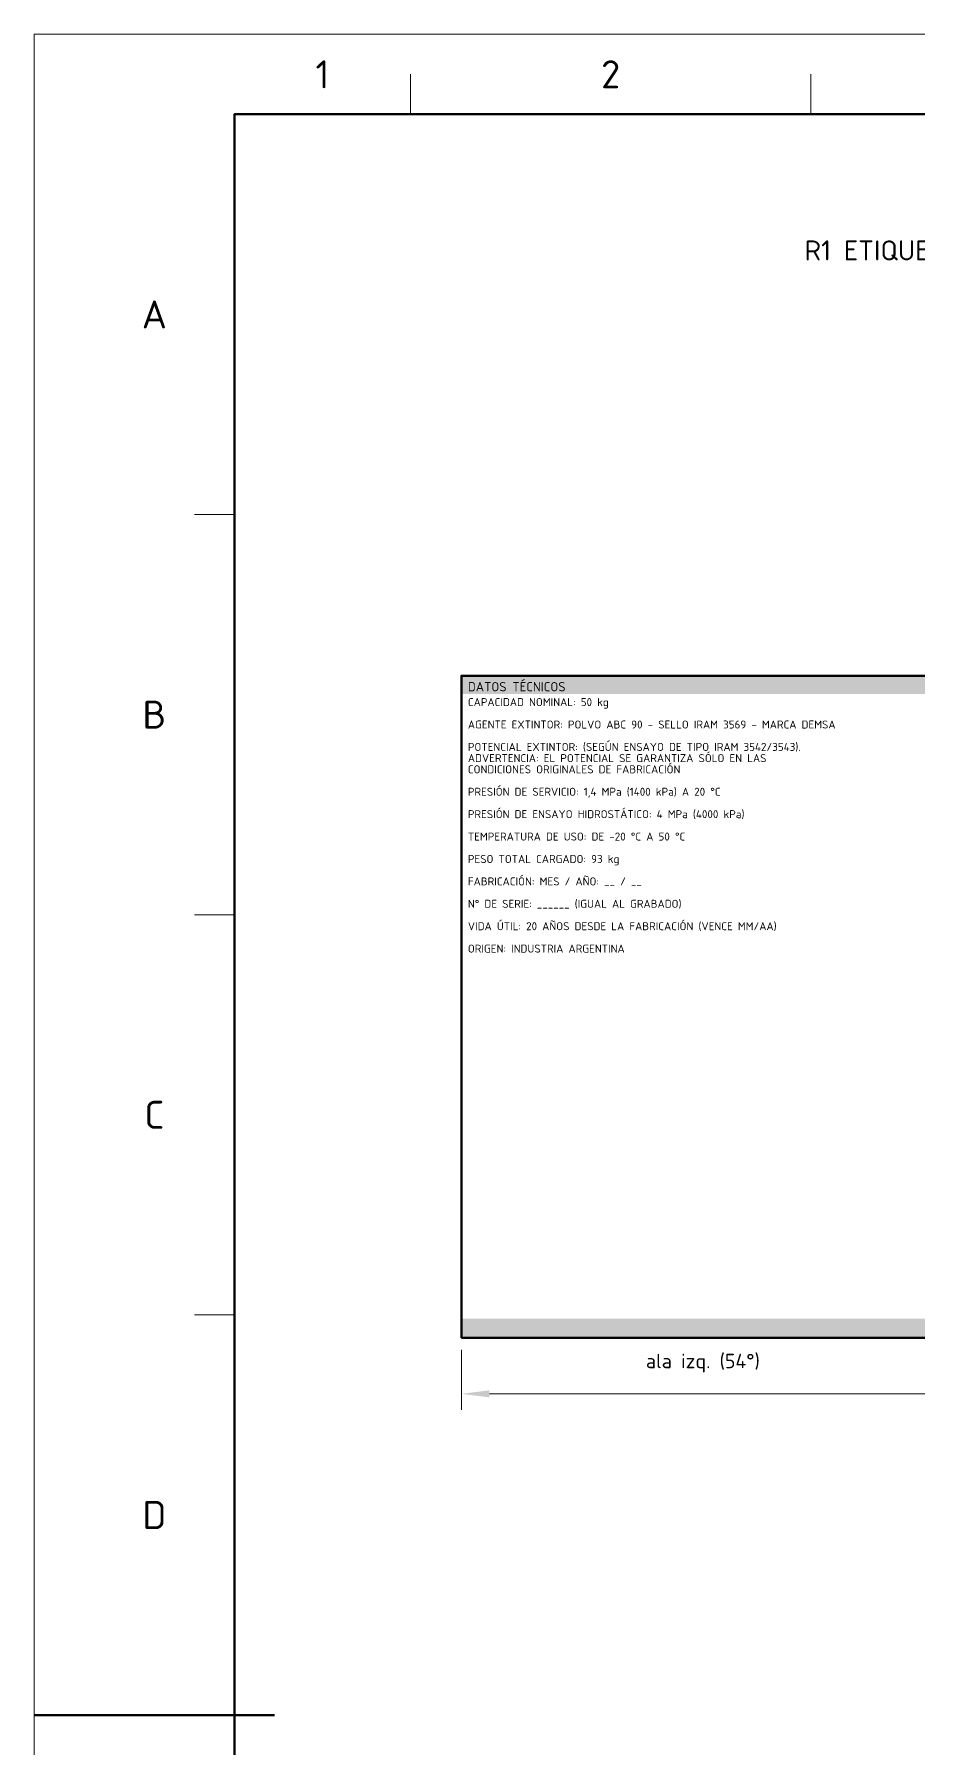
# Model space of a CAD drawing. Header units: millimetres. Extents: x 0 to 2382, y 0 to 420.
# Drawn here: x 1788 to 1898.5, y 205.8 to 420 of the extents above; entities that cross this region are included whole.
import ezdxf
from ezdxf.enums import TextEntityAlignment as Align

# ---------------------------------------------------------------- set-up
doc = ezdxf.new("R2010")
doc.units = ezdxf.units.MM
for name, color, linetype, lineweight in [('01-VISIBLE', 7, 'CONTINUOUS', 70), ('04-COTA', 3, 'CONTINUOUS', 18), ('06-TEXTO', 7, 'CONTINUOUS', 25), ('07-RECUADRO', 7, 'CONTINUOUS', 70), ('08-FINA', 5, 'CONTINUOUS', 18), ('13-GRAFICA', 30, 'CONTINUOUS', 18)]:
    doc.layers.add(name, color=color, linetype=linetype, lineweight=lineweight)
doc.styles.add('ISO3098', font='isocpeur.ttf')
doc.dimstyles.new('FLAMA-IRAM', dxfattribs={"dimtxt": 3.5, "dimasz": 3.5, "dimexe": 2, "dimexo": 1.5, "dimgap": 1, "dimtad": 1, "dimdec": 1, "dimtxsty": 'ISO3098', "dimblk": 'IRAM_FLECHA', "dimblk1": 'IRAM_FLECHA', "dimblk2": 'IRAM_FLECHA', "dimcen": 2.5, "dimclrd": 256, "dimclre": 256, "dimclrt": 256, "dimazin": 3, "dimtfac": 1, "dimtmove": 0, "dimatfit": 3, "dimlwd": 18, "dimlwe": 18})

# ---------------------------------------------------------------- blocks, each defined once
blk = doc.blocks.new('IRAM_FLECHA')
blk.add_solid([(0, 0), (-1, 0.125), (-1, -0.125)])

msp = doc.modelspace()

# ---------------------------------------------------------------- hatches: boundary and pattern name
at = {"layer": '13-GRAFICA', "true_color": 0xc81e2d}
h = msp.add_hatch(color=7, dxfattribs=at)
h.dxf.hatch_style = 1
h.paths.add_polyline_path([(1901.681, 337.592), (1901.681, 339.862), (1841.363, 339.862), (1841.363, 337.592)])
h = msp.add_hatch(color=7, dxfattribs=at)
h.dxf.hatch_style = 1
h.paths.add_polyline_path([(2082.637, 257.138), (2082.637, 259.538), (1841.363, 259.538), (1841.363, 257.138)])

# ---------------------------------------------------------------- linework, layer by layer
at = {"layer": '01-VISIBLE'}
msp.add_lwpolyline([(1841.363, 257.138), (2082.637, 257.138), (2082.637, 339.862), (1841.363, 339.862)], close=True, dxfattribs=at)
at = {"layer": '07-RECUADRO'}
msp.add_line((1788, 210), (1818, 210), dxfattribs=at)
msp.add_lwpolyline([(1813, 10), (2372, 10), (2372, 410), (1813, 410)], close=True, dxfattribs=at)
at = {"layer": '08-FINA'}
for p, q in [((1835, 410), (1835, 415)), ((1885, 410), (1885, 415)), ((1813, 360), (1808, 360)), ((1813, 310), (1808, 310)), ((1813, 260), (1808, 260))]:
    msp.add_line(p, q, dxfattribs=at)
msp.add_lwpolyline([(1788, 0), (2382, 0), (2382, 420), (1788, 420)], close=True, dxfattribs=at)

# ---------------------------------------------------------------- texts
at = {"layer": '06-TEXTO', "style": 'ISO3098'}
for s, height, p in [('1', 3.5, (1824, 415)), ('2', 3.5, (1860, 415)), ('R1 ETIQUETA DESARROLLADA 603 × 207 mm (panel central 302 = arco 108° + alas 151) - ESC. 1:2,5', 2.5, (1962, 393)), ('A', 3.5, (1803, 385)), ('B', 3.5, (1803, 335)), ('C', 3.5, (1803, 285)), ('D', 3.5, (1803, 235))]:
    msp.add_text(s, height=height, dxfattribs=at).set_placement(p, align=Align.MIDDLE_CENTER)
at = {"layer": '08-FINA', "style": 'ISO3098'}
msp.add_text('ala izq. (54°)', height=1.8, dxfattribs=at).set_placement((1871.522, 255.138), align=Align.TOP_CENTER)
at = {"layer": '13-GRAFICA', "true_color": 0xffffff, "style": 'ISO3098'}
msp.add_text('DATOS TÉCNICOS', height=1.15, dxfattribs=at).set_placement((1842.163, 339.062), align=Align.TOP_LEFT)
at = {"layer": '13-GRAFICA', "true_color": 0x191919, "style": 'ISO3098'}
for s, p in [('CAPACIDAD NOMINAL: 50 kg', (1842.163, 337.062)), ('AGENTE EXTINTOR: POLVO ABC 90 - SELLO IRAM 3569 - MARCA DEMSA', (1842.163, 334.262)), ('ADVERTENCIA: EL POTENCIAL SE GARANTIZA SÓLO EN LAS', (1842.163, 330.062)), ('POTENCIAL EXTINTOR: (SEGÚN ENSAYO DE TIPO IRAM 3542/3543).', (1842.163, 331.462)), ('CONDICIONES ORIGINALES DE FABRICACIÓN', (1842.163, 328.662)), ('PRESIÓN DE SERVICIO: 1,4 MPa (1400 kPa) A 20 °C', (1842.163, 325.862)), ('PRESIÓN DE ENSAYO HIDROSTÁTICO: 4 MPa (4000 kPa)', (1842.163, 323.062)), ('TEMPERATURA DE USO: DE -20 °C A 50 °C', (1842.163, 320.262)), ('PESO TOTAL CARGADO: 93 kg', (1842.163, 317.462)), ('FABRICACIÓN: MES / AÑO: __ / __', (1842.163, 314.662)), ('N° DE SERIE: ______ (IGUAL AL GRABADO)', (1842.163, 311.862)), ('VIDA ÚTIL: 20 AÑOS DESDE LA FABRICACIÓN (VENCE MM/AA)', (1842.163, 309.062)), ('ORIGEN: INDUSTRIA ARGENTINA', (1842.163, 306.262))]:
    msp.add_text(s, height=1, dxfattribs=at).set_placement(p, align=Align.TOP_LEFT)

# ---------------------------------------------------------------- dimensions: what is measured, and where the dimension line sits
at = {"layer": '04-COTA'}
msp.add_linear_dim(base=(1841.363, 250.138), p1=(1841.363, 257.138), p2=(2082.637, 257.138), dimstyle='FLAMA-IRAM', override={"dimlfac": 2.5}, dxfattribs=at).render()

doc.saveas('drawing.dxf')
